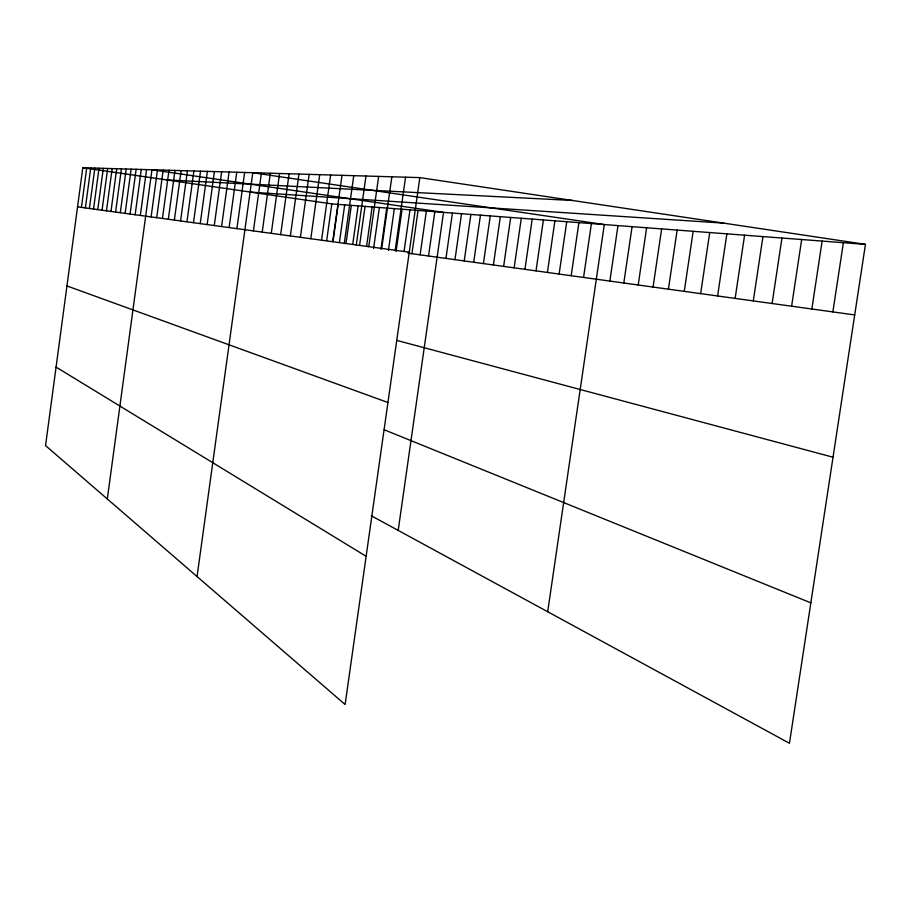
<?xml version="1.0" encoding="UTF-8"?>
<svg xmlns="http://www.w3.org/2000/svg" width="911" height="911" viewBox="0 0 911 911"><rect width="100%" height="100%" fill="white"/><g stroke="black" fill="none" stroke-linecap="round" stroke-linejoin="round"><path stroke-width="1.37" d="M419.834 177.611L82.799 167.738L45.55 445.593L345.11 704.522L419.834 177.611L865.45 244.364L789.461 743.262L371.267 515.763M81.421 207.389L86.727 167.852M85.372 207.936L90.736 167.966M89.403 208.482L94.835 168.091M93.537 209.052L99.026 168.216M97.75 209.621L103.307 168.341M102.055 210.213L107.68 168.467M106.462 210.817L112.155 168.592M110.971 211.432L116.733 168.729M115.583 212.058L121.414 168.865M120.309 212.707L126.208 169.013M125.137 213.368L131.116 169.15M130.079 214.039L136.138 169.298M135.147 214.734L141.285 169.446M140.34 215.44L146.557 169.605M107.304 498.966L151.955 169.765L443.52 212.365L398.198 530.418M151.112 216.92L157.489 169.924M156.703 217.683L163.171 170.095M162.443 218.458L169.002 170.266M168.33 219.266L174.98 170.437M174.365 220.098L181.118 170.619M180.572 220.94L187.415 170.801M186.949 221.806L193.884 170.995M193.496 222.705L200.534 171.188M200.226 223.628L207.378 171.382M207.139 224.573L214.404 171.598M214.267 225.541L221.635 171.803M221.589 226.543L229.082 172.02M229.139 227.579L236.746 172.247M236.906 228.638L244.638 172.475M197.061 576.549L252.78 172.714L604.312 224.561L547.693 611.736M253.417 230.893L261.423 172.976M262.209 232.089L270.351 173.227M271.284 233.33L279.575 173.5M280.656 234.617L289.106 173.785M290.358 235.938L298.967 174.069M300.391 237.304L309.159 174.365M310.788 238.728L319.715 174.684M321.549 240.197L330.659 175.003M326.696 240.481L331.809 203.893L865.45 244.364M332.697 241.722L342.001 175.333M333.005 241.392L338.186 204.371M339.45 242.269L344.688 204.873M344.278 243.305L353.764 175.675M346.032 243.169L351.339 205.374M352.751 244.125L358.125 205.886M356.281 244.945L365.971 176.039M359.617 245.059L365.06 206.41M366.632 246.016L372.132 206.956M368.761 246.653L378.657 176.404M373.601 248.407L379.375 207.503M380.935 249.42L386.765 208.061M381.732 248.418L391.844 176.791M388.416 250.457L394.338 208.63M395.215 250.263L405.554 177.189M396.08 251.516L402.07 209.223M404.108 251.22L409.973 209.826M411.931 253.702L418.069 210.43M420.13 254.841L426.359 211.067M428.534 256.002L434.832 211.705M445.946 258.405L452.414 213.037M454.965 259.658L461.535 213.732M464.223 260.933L470.873 214.438M473.697 262.243L480.45 215.167M483.422 263.586L490.266 215.907M493.398 264.976L500.344 216.67M503.635 266.388L510.684 217.456M514.146 267.834L521.297 218.264M524.941 269.326L532.206 219.084M536.021 270.863L543.4 219.938M547.42 272.435L554.901 220.815M559.126 274.063L566.733 221.703M571.174 275.726L578.906 222.626M583.564 277.434L591.421 223.582M609.858 281.078L617.988 225.598M623.807 283.002L632.086 226.668M638.212 284.995L646.628 227.761M653.062 287.045L661.648 228.9M668.412 289.174L677.146 230.084M684.263 291.361L693.169 231.292M700.65 293.627L709.726 232.556M717.595 295.973L726.853 233.854M735.131 298.398L744.583 235.197M753.295 300.903L762.94 236.587M772.107 303.511L781.957 238.033M791.613 306.21L801.68 239.525M811.86 309L822.132 241.073M832.87 311.915L843.381 242.69M166.542 179.9L572.233 200.443M251.197 192.187L723.641 223.115M77.549 206.865L409.255 252.188M407.923 253.156L854.7 314.933M82.799 167.738L331.809 203.893M396.911 340.418L833.03 457.22M66.947 285.94L387.938 402.503M384.237 429.776L810.847 602.854M56.072 367.099L366.131 556.291"/></g></svg>
